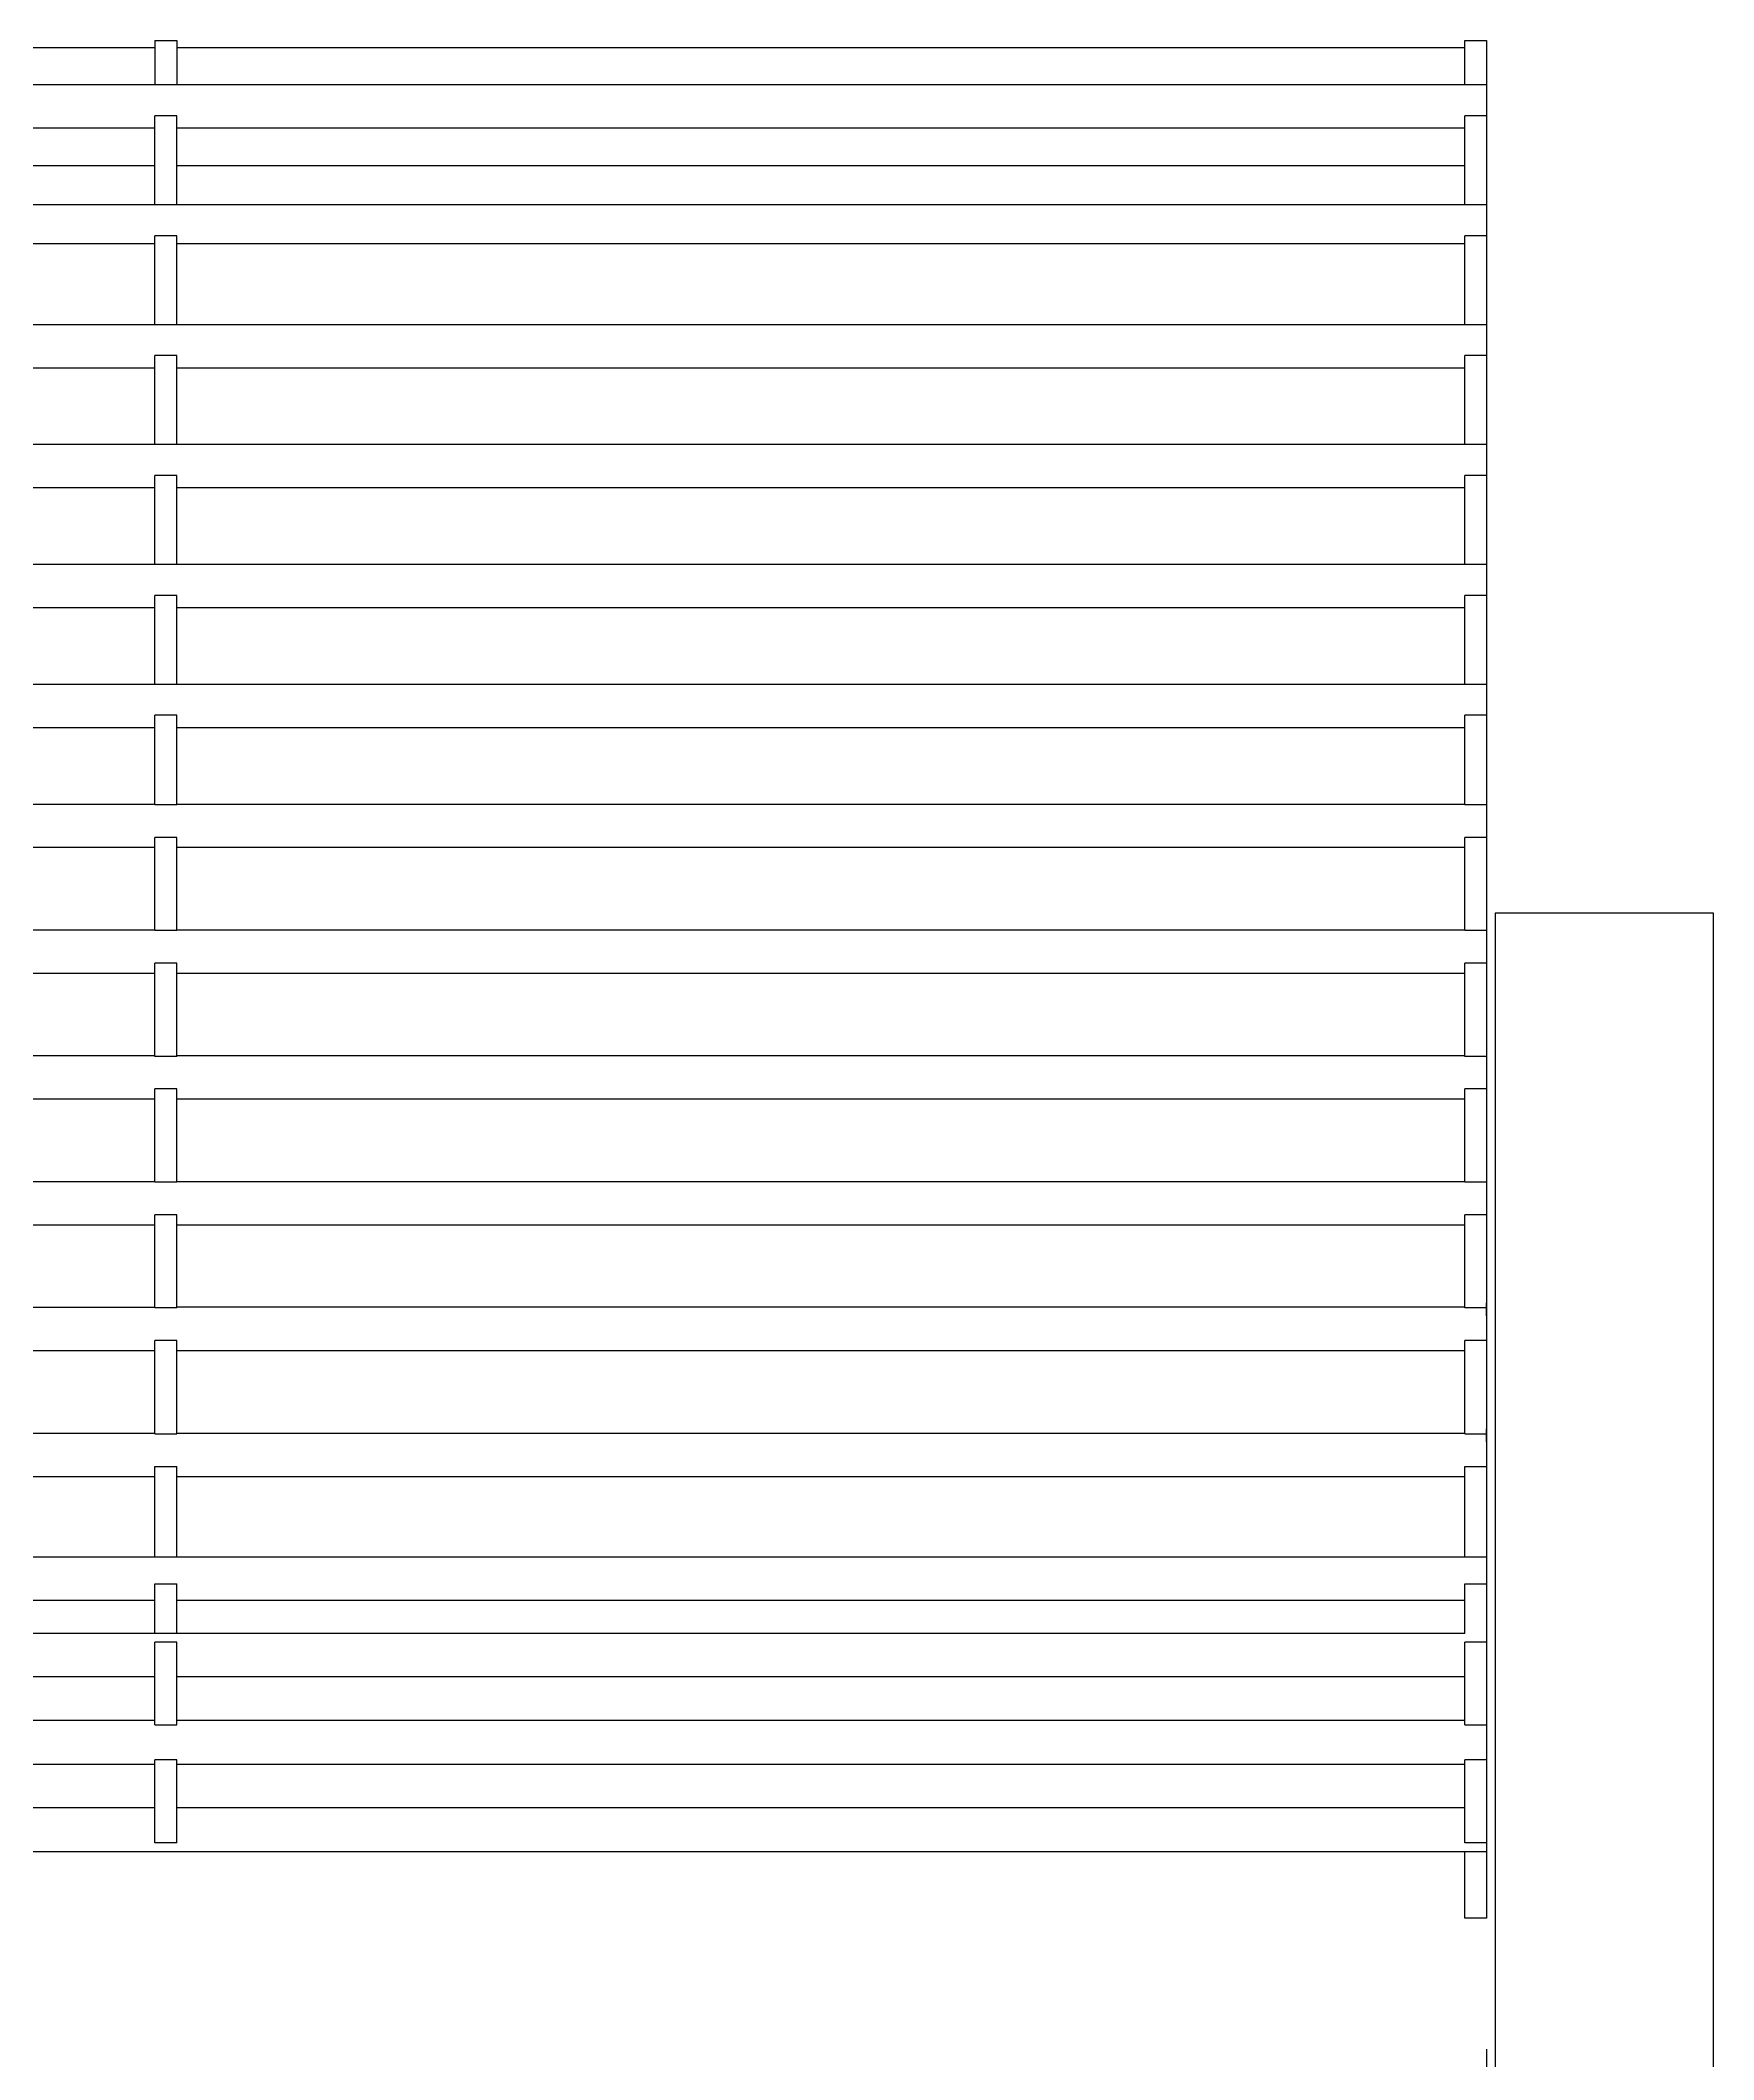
# Model space of a CAD drawing. Header units: millimetres. Extents: x 11004 to 16944, y 3085 to 7285.
# Drawn here: x 14126.7 to 14509.9, y 6332.8 to 6795.4 of the extents above; entities that cross this region are included whole.
import ezdxf

# ---------------------------------------------------------------- set-up
doc = ezdxf.new("R2010")
doc.units = ezdxf.units.MM
doc.header["$LTSCALE"] = 0.3
doc.styles.add('SEACAD_Arial', font='arial.ttf', dxfattribs={"width": 0.8})
doc.dimstyles.new('ISO-25', dxfattribs={"dimtxt": 1.6, "dimasz": 2, "dimexe": 0.5, "dimexo": 1.5, "dimtad": 1, "dimdec": 0, "dimtxsty": 'SEACAD_Arial', "dimcen": 2, "dimadec": 0, "dimazin": 0, "dimtfac": 1, "dimtdec": 0, "dimtmove": 0, "dimatfit": 3, "dimfxl": 1, "dimarcsym": 0})

# ---------------------------------------------------------------- blocks, each defined once
blk = doc.blocks.new('*D148')
at = {"color": 0, "lineweight": -2, "transparency": 16777216}
for p, q in [((12657.94, 6335.24), (12657.94, 5929.81)), ((14457.94, 6335.24), (14457.94, 5929.81)), ((12697.94, 5939.81), (14417.94, 5939.81))]:
    blk.add_line(p, q, dxfattribs=at)
at = {"color": 0, "transparency": 16777216}
for points in [[(12697.94, 5946.47), (12697.94, 5933.14), (12657.94, 5939.81)], [(14417.94, 5946.47), (14417.94, 5933.14), (14457.94, 5939.81)]]:
    blk.add_solid(points, dxfattribs=at)
at = {"layer": 'Defpoints', "color": 0, "transparency": 16777216}
for p in [(12657.94, 6365.24), (14457.94, 6365.24), (14457.94, 5939.81)]:
    blk.add_point(p, dxfattribs=at)
at = {"color": 0, "transparency": 16777216, "insert": (13557.94, 5968.64), "char_height": 32, "attachment_point": 5, "style": 'SEACAD_Arial'}
blk.add_mtext('1800', dxfattribs=at)

msp = doc.modelspace()

# ---------------------------------------------------------------- linework, layer by layer
for p, q in [((14152.94, 6795.43), (14157.94, 6795.43)), ((14152.94, 6795.43), (14152.94, 6785.24)), ((14157.94, 6795.43), (14157.94, 6785.24)), ((14452.94, 6795.43), (14457.94, 6795.43)), ((14157.94, 6785.24), (14152.94, 6785.24)), ((14457.94, 6785.24), (14452.94, 6785.24)), ((14157.94, 6778.15), (14152.94, 6778.15)), ((14457.94, 6778.15), (14452.94, 6778.15)), ((14157.94, 6757.77), (14152.94, 6757.77)), ((14457.94, 6757.77), (14452.94, 6757.77)), ((14157.94, 6750.68), (14152.94, 6750.68)), ((14457.94, 6750.68), (14452.94, 6750.68)), ((14157.94, 6730.3), (14152.94, 6730.3)), ((14457.94, 6730.3), (14452.94, 6730.3)), ((14157.94, 6723.21), (14152.94, 6723.21)), ((14457.94, 6723.21), (14452.94, 6723.21)), ((14157.94, 6702.83), (14152.94, 6702.83)), ((14457.94, 6702.83), (14452.94, 6702.83)), ((14157.94, 6695.74), (14152.94, 6695.74)), ((14457.94, 6695.74), (14452.94, 6695.74)), ((14157.94, 6675.35), (14152.94, 6675.35)), ((14457.94, 6675.35), (14452.94, 6675.35)), ((14157.94, 6668.27), (14152.94, 6668.27)), ((14457.94, 6668.27), (14452.94, 6668.27)), ((14157.94, 6647.88), (14152.94, 6647.88)), ((14457.94, 6647.88), (14452.94, 6647.88)), ((14157.94, 6640.8), (14152.94, 6640.8)), ((14457.94, 6640.8), (14452.94, 6640.8)), ((14157.94, 6620.31), (14152.94, 6620.31)), ((14457.94, 6620.31), (14452.94, 6620.31)), ((14157.94, 6612.83), (14152.94, 6612.83)), ((14457.94, 6612.83), (14452.94, 6612.83)), ((14157.94, 6591.48), (14152.94, 6591.48)), ((14457.94, 6591.48), (14452.94, 6591.48)), ((14157.94, 6584.01), (14152.94, 6584.01)), ((14457.94, 6584.01), (14452.94, 6584.01)), ((14157.94, 6562.66), (14152.94, 6562.66)), ((14457.94, 6562.66), (14452.94, 6562.66)), ((14157.94, 6555.19), (14152.94, 6555.19)), ((14457.94, 6555.19), (14452.94, 6555.19)), ((14157.94, 6533.84), (14152.94, 6533.84)), ((14457.94, 6533.84), (14452.94, 6533.84)), ((14157.94, 6526.37), (14152.94, 6526.37)), ((14457.94, 6526.37), (14452.94, 6526.37)), ((14157.94, 6505.02), (14152.94, 6505.02)), ((14457.94, 6505.02), (14452.94, 6505.02)), ((14157.94, 6497.54), (14152.94, 6497.54)), ((14457.94, 6497.54), (14452.94, 6497.54)), ((14152.94, 6476.19), (14157.94, 6476.19)), ((14452.94, 6476.19), (14457.94, 6476.19)), ((14152.94, 6468.72), (14157.94, 6468.72)), ((14452.94, 6468.72), (14457.94, 6468.72)), ((14152.94, 6447.99), (14157.94, 6447.99)), ((14452.94, 6447.99), (14457.94, 6447.99)), ((14152.94, 6441.8), (14157.94, 6441.8)), ((14452.94, 6441.8), (14457.94, 6441.8)), ((14157.94, 6428.47), (14152.94, 6428.47)), ((14457.94, 6428.47), (14452.94, 6428.47)), ((14152.94, 6409.5), (14157.94, 6409.5)), ((14452.94, 6409.5), (14457.94, 6409.5)), ((14157.94, 6401.47), (14152.94, 6401.47)), ((14457.94, 6401.47), (14452.94, 6401.47)), ((12657.94, 6380.51), (14457.94, 6380.51)), ((14157.94, 6382.49), (14152.94, 6382.49)), ((14457.94, 6382.49), (14452.94, 6382.49))]:
    msp.add_line(p, q)
for points in [[(13560.44, 6793.78), (14152.94, 6793.78)], [(14157.94, 6793.78), (14452.94, 6793.78)], [(14452.94, 6785.24), (14452.94, 6795.43), (14457.94, 6795.43), (14457.94, 6365.24), (14452.94, 6365.24), (14452.94, 6380.51)], [(14457.94, 6794.78), (14457.94, 6786.31)], [(13560.44, 6785.31), (14152.94, 6785.31)], [(14157.94, 6785.31), (14452.94, 6785.31)], [(14457.94, 6786.31), (14457.94, 6774.31)], [(14152.94, 6757.77), (14152.94, 6778.15)], [(14157.94, 6757.77), (14157.94, 6778.15)], [(14452.94, 6757.77), (14452.94, 6778.15)], [(14152.94, 6775.31), (13560.44, 6775.31)], [(14452.94, 6775.31), (14157.94, 6775.31)], [(13560.44, 6766.8), (14152.94, 6766.8)], [(14157.94, 6766.8), (14452.94, 6766.8)], [(13560.44, 6757.84), (14152.94, 6757.84)], [(14157.94, 6757.84), (14452.94, 6757.84)], [(14152.94, 6730.3), (14152.94, 6750.68)], [(14157.94, 6730.3), (14157.94, 6750.68)], [(14452.94, 6730.3), (14452.94, 6750.68)], [(14152.94, 6748.84), (13560.44, 6748.84)], [(14452.94, 6748.84), (14157.94, 6748.84)], [(14457.94, 6731.36), (14457.94, 6719.36)], [(13560.44, 6730.36), (14152.94, 6730.36)], [(14157.94, 6730.36), (14452.94, 6730.36)], [(14152.94, 6702.83), (14152.94, 6723.21)], [(14157.94, 6702.83), (14157.94, 6723.21)], [(14452.94, 6702.83), (14452.94, 6723.21)], [(14152.94, 6720.36), (13560.44, 6720.36)], [(14452.94, 6720.36), (14157.94, 6720.36)], [(14457.94, 6703.89), (14457.94, 6691.89)], [(13560.44, 6702.89), (14152.94, 6702.89)], [(14157.94, 6702.89), (14452.94, 6702.89)], [(14152.94, 6675.35), (14152.94, 6695.74)], [(14157.94, 6675.35), (14157.94, 6695.74)], [(14452.94, 6675.35), (14452.94, 6695.74)], [(14152.94, 6692.89), (13560.44, 6692.89)], [(14452.94, 6692.89), (14157.94, 6692.89)], [(14457.94, 6676.42), (14457.94, 6664.42)], [(13560.44, 6675.42), (14152.94, 6675.42)], [(14157.94, 6675.42), (14452.94, 6675.42)], [(14152.94, 6647.88), (14152.94, 6668.27)], [(14157.94, 6647.88), (14157.94, 6668.27)], [(14452.94, 6647.88), (14452.94, 6668.27)], [(14152.94, 6665.42), (13560.44, 6665.42)], [(14452.94, 6665.42), (14157.94, 6665.42)], [(13560.44, 6647.95), (14152.94, 6647.95)], [(14157.94, 6647.95), (14452.94, 6647.95)], [(14152.94, 6620.31), (14152.94, 6640.8)], [(14157.94, 6620.31), (14157.94, 6640.8)], [(14452.94, 6620.31), (14452.94, 6640.8)], [(14152.94, 6637.95), (13560.44, 6637.95)], [(14452.94, 6637.95), (14157.94, 6637.95)], [(13560.44, 6620.48), (14152.94, 6620.48)], [(14157.94, 6620.48), (14452.94, 6620.48)], [(14457.94, 6621.48), (14457.94, 6609.48)], [(14152.94, 6591.48), (14152.94, 6612.83)], [(14157.94, 6591.48), (14157.94, 6612.83)], [(14452.94, 6591.48), (14452.94, 6612.83)], [(14152.94, 6610.48), (13560.44, 6610.48)], [(14452.94, 6610.48), (14157.94, 6610.48)], [(14457.94, 6592.65), (14457.94, 6580.65)], [(13560.44, 6591.65), (14152.94, 6591.65)], [(14157.94, 6591.65), (14452.94, 6591.65)], [(14152.94, 6562.66), (14152.94, 6584.01)], [(14157.94, 6562.66), (14157.94, 6584.01)], [(14452.94, 6562.66), (14452.94, 6584.01)], [(14152.94, 6581.65), (13560.44, 6581.65)], [(14452.94, 6581.65), (14157.94, 6581.65)], [(13560.44, 6562.83), (14152.94, 6562.83)], [(14157.94, 6562.83), (14452.94, 6562.83)], [(14457.94, 6563.83), (14457.94, 6551.83)], [(14152.94, 6552.83), (13560.44, 6552.83)], [(14152.94, 6533.84), (14152.94, 6555.19)], [(14157.94, 6533.84), (14157.94, 6555.19)], [(14452.94, 6552.83), (14157.94, 6552.83)], [(14452.94, 6533.84), (14452.94, 6555.19)], [(13560.44, 6534.01), (14152.94, 6534.01)], [(14157.94, 6534.01), (14452.94, 6534.01)], [(14457.94, 6535.01), (14457.94, 6523.01)], [(14152.94, 6524.01), (13560.44, 6524.01)], [(14152.94, 6505.02), (14152.94, 6526.37)], [(14157.94, 6505.02), (14157.94, 6526.37)], [(14452.94, 6524.01), (14157.94, 6524.01)], [(14452.94, 6505.02), (14452.94, 6526.37)], [(13560.44, 6505.19), (14152.94, 6505.19)], [(14452.94, 6505.19), (14157.94, 6505.19)], [(14457.94, 6506.19), (14457.94, 6494.19)], [(14457.94, 6503.19), (14457.94, 6506.19)], [(14152.94, 6476.19), (14152.94, 6497.54)], [(14157.94, 6476.19), (14157.94, 6497.54)], [(14452.94, 6476.19), (14452.94, 6497.54)], [(14152.94, 6495.19), (13560.44, 6495.19)], [(14452.94, 6495.19), (14157.94, 6495.19)], [(14457.94, 6477.36), (14457.94, 6465.36)], [(14457.94, 6474.36), (14457.94, 6477.36)], [(13560.44, 6476.36), (14152.94, 6476.36)], [(14157.94, 6476.36), (14452.94, 6476.36)], [(14152.94, 6447.99), (14152.94, 6468.72)], [(14157.94, 6447.99), (14157.94, 6468.72)], [(14452.94, 6447.99), (14452.94, 6468.72)], [(14152.94, 6466.36), (13560.44, 6466.36)], [(14452.94, 6466.36), (14157.94, 6466.36)], [(13560.44, 6447.99), (14452.94, 6447.99)], [(14152.94, 6430.47), (14152.94, 6441.8)], [(14157.94, 6430.47), (14157.94, 6441.8)], [(14452.94, 6430.47), (14452.94, 6441.8)], [(14152.94, 6437.99), (13560.44, 6437.99)], [(14452.94, 6437.99), (14157.94, 6437.99)], [(14452.94, 6430.47), (13560.44, 6430.47)], [(14152.94, 6409.5), (14152.94, 6428.47)], [(14157.94, 6409.5), (14157.94, 6428.47)], [(14452.94, 6409.5), (14452.94, 6428.47)], [(14152.94, 6420.47), (13560.44, 6420.47)], [(14452.94, 6420.47), (14157.94, 6420.47)], [(14152.94, 6410.48), (13560.44, 6410.48)], [(14452.94, 6410.48), (14157.94, 6410.48)], [(13560.44, 6400.48), (14152.94, 6400.48)], [(14152.94, 6382.49), (14152.94, 6401.47)], [(14157.94, 6382.49), (14157.94, 6401.47)], [(14157.94, 6400.48), (14452.94, 6400.48)], [(14452.94, 6382.49), (14452.94, 6401.47)], [(14152.94, 6390.49), (13560.44, 6390.49)], [(14452.94, 6390.49), (14157.94, 6390.49)]]:
    msp.add_lwpolyline(points)
msp.add_lwpolyline([(14459.94, 6010.45), (14509.94, 6010.45), (14509.94, 6595.49), (14459.94, 6595.49)], close=True)

# ---------------------------------------------------------------- dimensions: what is measured, and where the dimension line sits
dim = msp.add_linear_dim(base=(14457.94, 5939.81), p1=(12657.94, 6365.24), p2=(14457.94, 6365.24), dimstyle='ISO-25')
dim.commit()
dim.dimension.update_dxf_attribs({"geometry": '*D148', "text_midpoint": (13557.94, 5968.64)})

doc.saveas('drawing.dxf')
